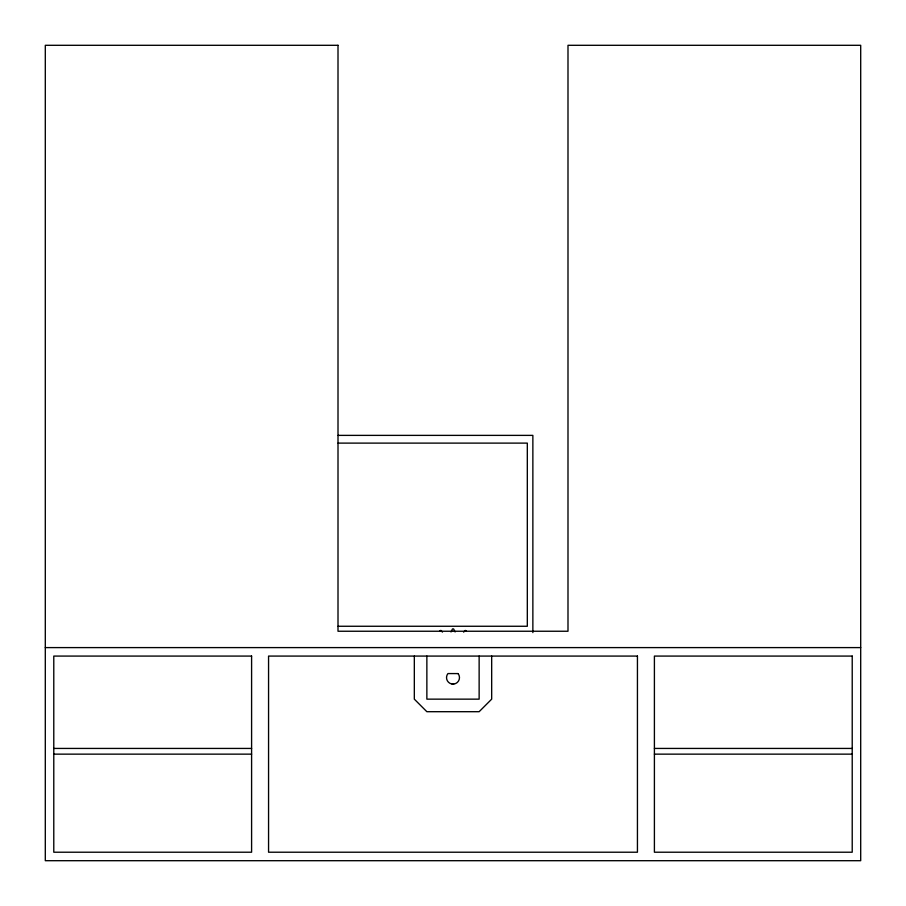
<?xml version="1.0" encoding="UTF-8"?>
<svg xmlns="http://www.w3.org/2000/svg" width="906" height="906" viewBox="0 0 906 906"><rect width="100%" height="100%" fill="white"/><g stroke="black" fill="none" stroke-linecap="round" stroke-linejoin="round"><path stroke-width="1.36" d="M450.995 631.946L452.513 628.9L453.589 628.9L455.106 631.946M463.634 632.128L465.14 630.429L466.171 630.712M439.92 630.689L440.962 630.406L442.456 632.105M338.153 435.378L532.864 435.378L532.864 632.592M338.097 443.113L527.315 443.113L527.315 626.261L338.097 626.261M45.3 647.597L860.7 647.597M53.782 748.435L251.596 748.435M654.404 748.435L852.218 748.435M53.782 754.143L251.596 754.143M654.404 754.143L852.218 754.143M452.026 684.019L453.713 684.053M491.675 656.08L491.675 699.149L479.138 711.697L426.862 711.697L414.325 699.149L414.325 656.08M479.138 656.08L479.138 699.149L426.862 699.149L426.862 656.08M338.006 45.3L45.3 45.3L45.3 860.7L860.7 860.7L860.7 45.3L567.994 45.3L567.994 631.244L338.006 631.244L338.006 45.3M251.596 656.08L53.782 656.08L53.782 852.218L251.596 852.218L251.596 656.08M637.439 656.08L268.561 656.08L268.561 852.218L637.439 852.218L637.439 656.08M852.218 656.08L654.404 656.08L654.404 852.218L852.218 852.218L852.218 656.08M458.04 673.588L447.938 673.566A6.478 6.478 0 0 0 448.527 682.297A6.478 6.478 0 0 0 457.281 682.478A6.478 6.478 0 0 0 458.221 673.77L458.04 673.588"/></g></svg>
